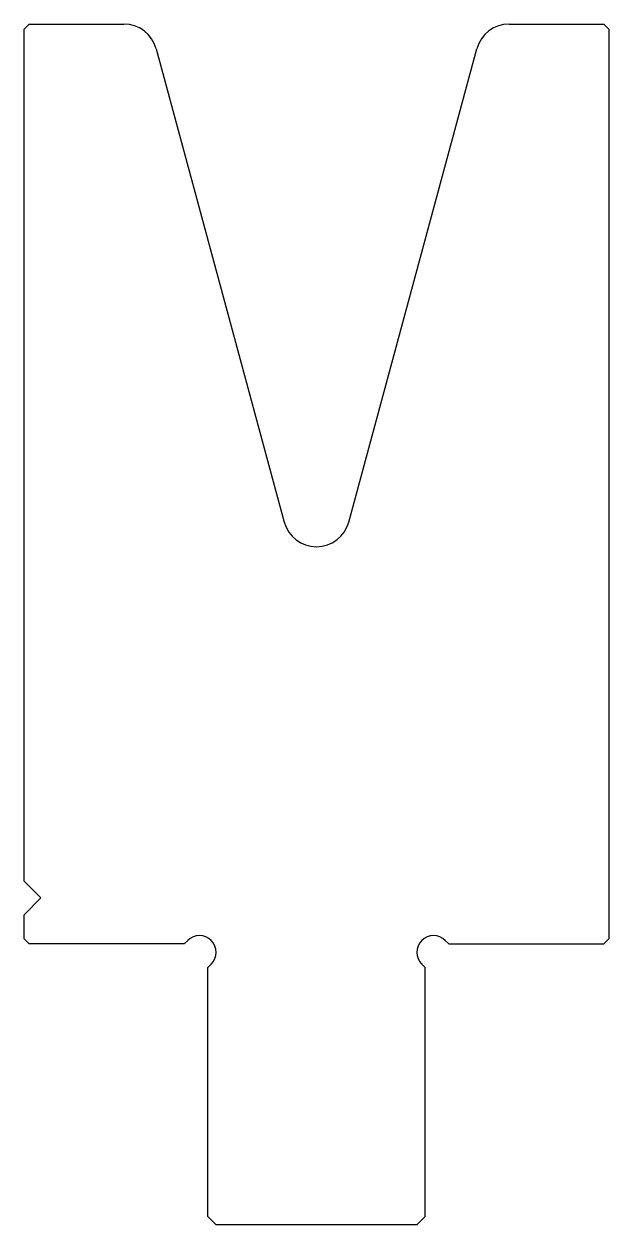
# Model space of a CAD drawing. Header units: metres. Extents: x -24 to 11, y -16.8 to 55.
import ezdxf

# ---------------------------------------------------------------- set-up
doc = ezdxf.new("R2010")
doc.units = ezdxf.units.M

msp = doc.modelspace()

# ---------------------------------------------------------------- linework, layer by layer
for p, q in [((-23.7, 55), (-24, 54.7)), ((-24, 3.75), (-24, 54.7)), ((-23.7, 55), (-18.030084, 55)), ((5.030084, 55), (10.7, 55)), ((11, 54.7), (10.7, 55)), ((11, 54.7), (11, 0.3)), ((-16.099731, 53.523199), (-8.430353, 25.226895)), ((-4.569647, 25.226895), (3.099731, 53.523199)), ((-23, 2.75), (-24, 3.75)), ((-24, 1.75), (-23, 2.75)), ((-24, 0.3), (-24, 1.75)), ((-24, 0.3), (-23.7, 0)), ((-14.414214, 0), (-23.7, 0)), ((-14.207107, 0.207107), (-14.414214, 0)), ((1.207107, 0.207107), (1.414214, 0)), ((1.414214, 0), (10.7, 0)), ((10.7, 0), (11, 0.3)), ((-13, -1.414214), (-12.792893, -1.207107)), ((-13, -16.3), (-13, -1.414214)), ((0, -1.414214), (-0.207107, -1.207107)), ((0, -16.3), (0, -1.414214)), ((-13, -16.3), (-12.5, -16.8)), ((-0.5, -16.8), (0, -16.3)), ((-0.5, -16.8), (-12.5, -16.8))]:
    msp.add_line(p, q)
for centre, radius, start, end in [((-18.030084, 53), 2, 15.165, 90), ((5.030084, 53), 2, 90, 164.835), ((-6.5, 25.750094), 2, 195.165, 344.835), ((-13.5, -0.5), 1, 315, 135), ((0.5, -0.5), 1, 45, 225)]:
    msp.add_arc(centre, radius, start, end)

doc.saveas('drawing.dxf')
